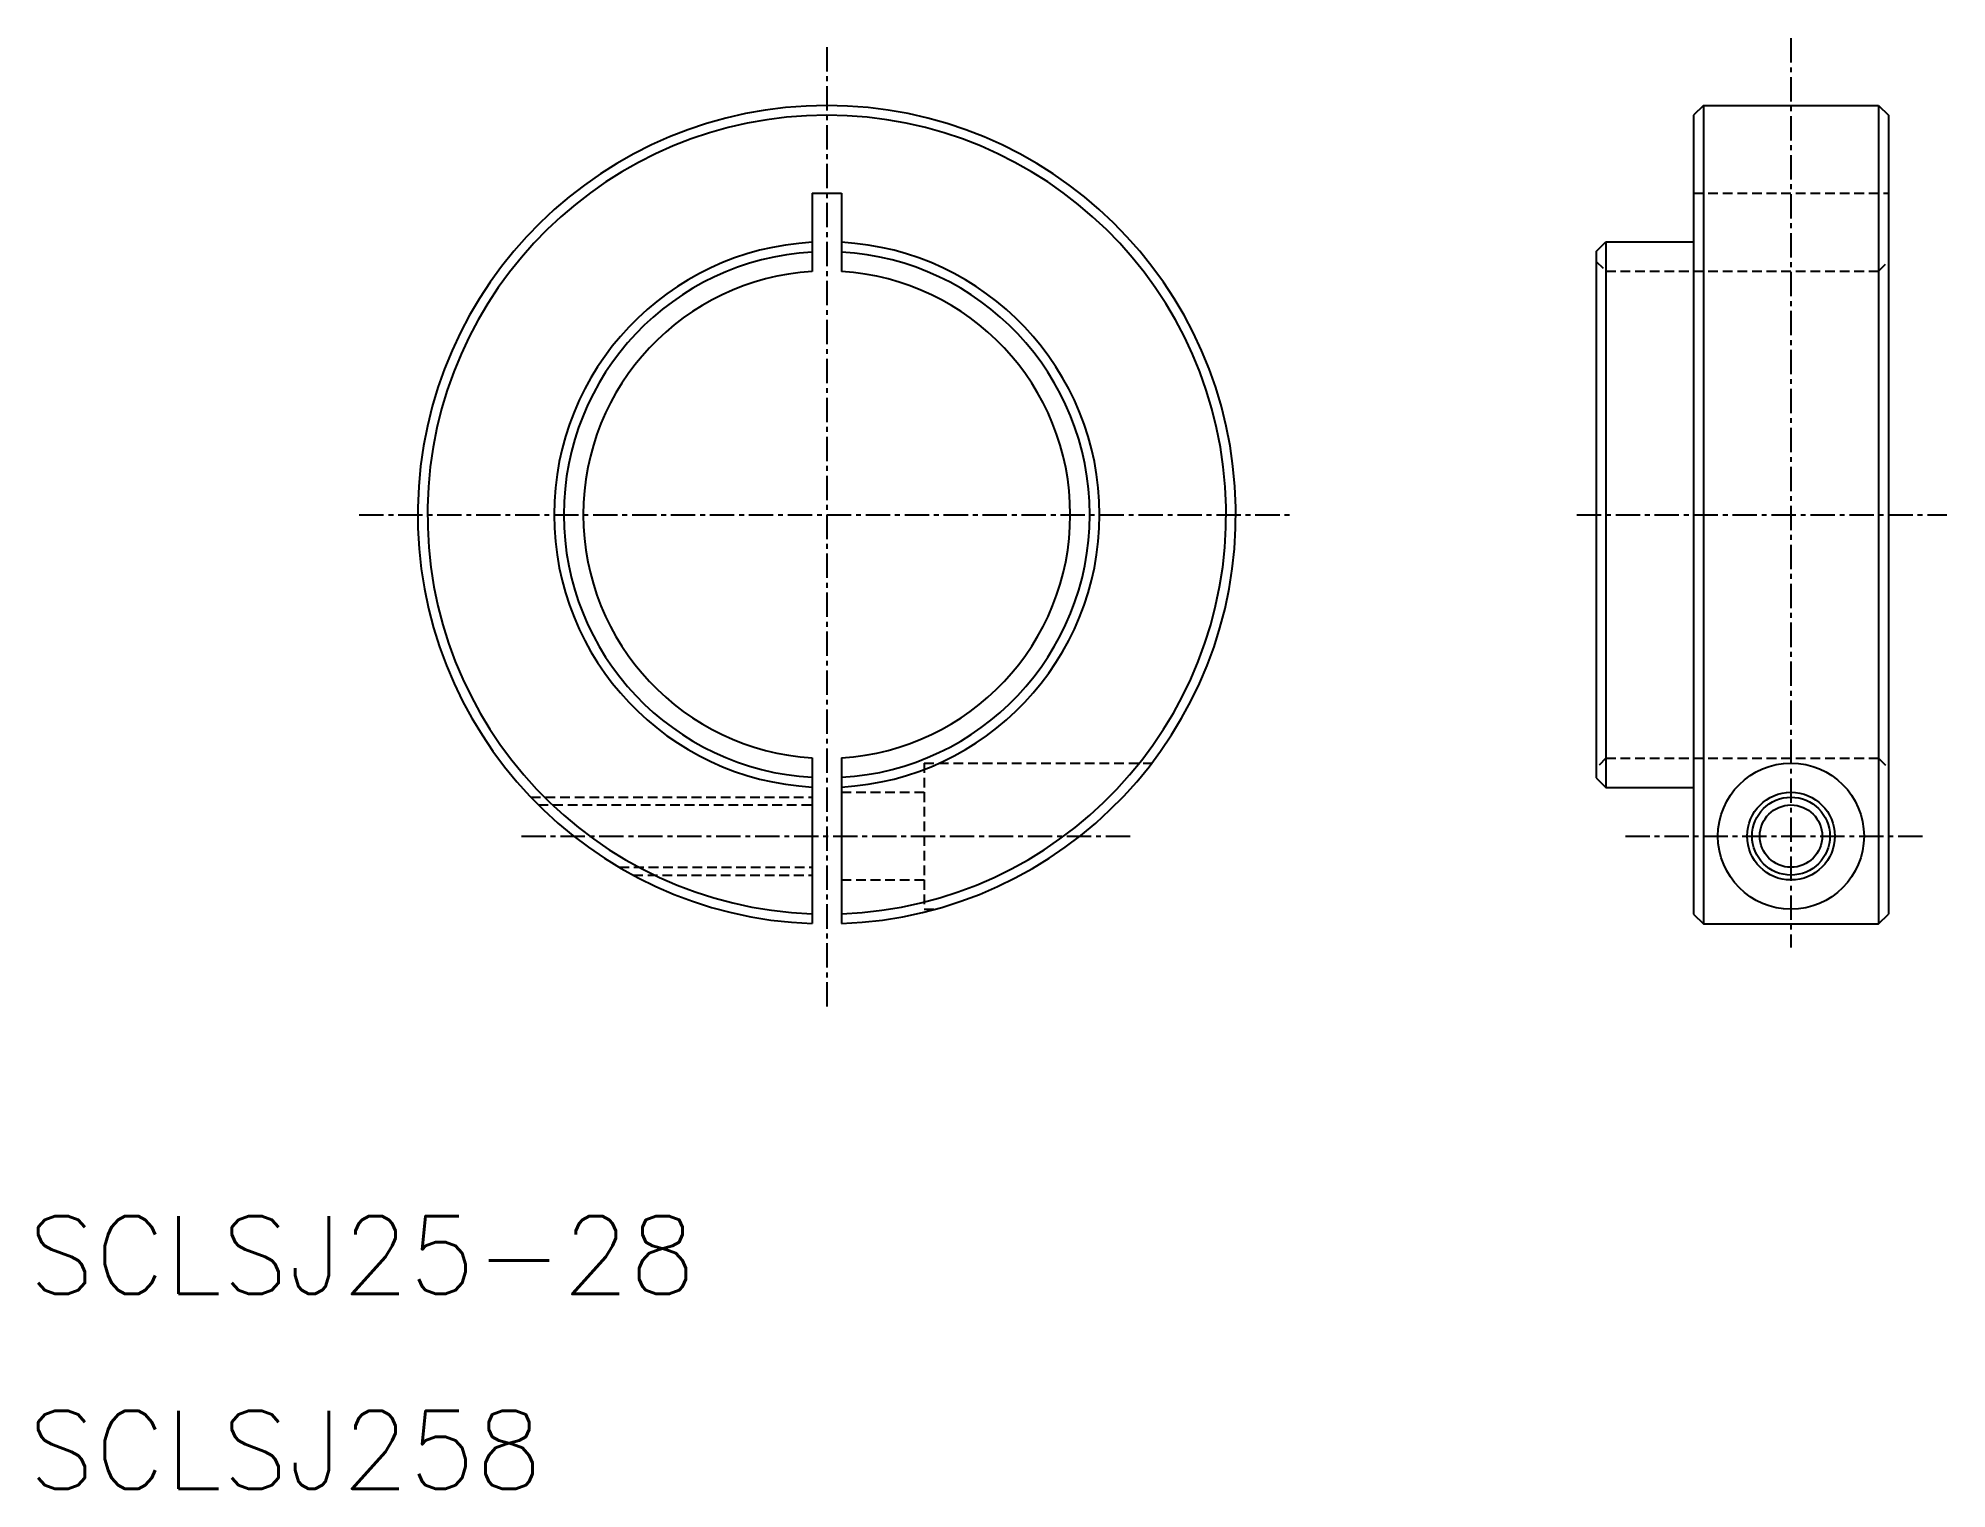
# Model space of a CAD drawing. Extents: x 10.5 to 108.5, y 10 to 84.5.
import ezdxf

# ---------------------------------------------------------------- set-up
doc = ezdxf.new("R2010")
doc.units = 0
doc.linetypes.add('CENTER', pattern=[2, 1.25, -0.25, 0.25, -0.25])
doc.linetypes.add('DASHED', pattern=[0.75, 0.5, -0.25])
doc.layers.get('0').update_dxf_attribs({"linetype": 'CONTINUOUS'})
doc.layers.add('CENTER', color=1, linetype='CENTER')
doc.styles.get("Standard").update_dxf_attribs({"font": 'txt.shx', "bigfont": 'bigfont.shx'})

msp = doc.modelspace()

# ---------------------------------------------------------------- linework, layer by layer
at = {"color": 7, "linetype": 'CONTINUOUS'}
for p, q in [((96, 81), (95.5, 80.5)), ((95.5, 80.5), (95.5, 39.5)), ((96, 81), (105, 81)), ((96, 81), (96, 39)), ((105, 81), (105.5, 80.5)), ((105, 81), (105, 39)), ((105.5, 80.5), (105.5, 39.5)), ((50.25, 76.5), (50.25, 72.477)), ((50.25, 76.5), (51.75, 76.5)), ((51.75, 76.5), (51.75, 72.477)), ((90.5, 73.5), (91, 74)), ((90.5, 73.5), (90.5, 46.5)), ((91, 74), (91, 46)), ((91, 74), (95.5, 74)), ((95.5, 60), (95.5, 60)), ((50.25, 47.523), (50.25, 39.013)), ((51.75, 47.523), (51.75, 39.013)), ((90.5, 46.5), (91, 46)), ((91, 46), (95.5, 46)), ((95.5, 39.5), (96, 39)), ((105, 39), (105.5, 39.5)), ((96, 39), (105, 39))]:
    msp.add_line(p, q, dxfattribs=at)
at = {"color": 3, "linetype": 'DASHED'}
for p, q in [((95.5, 76.5), (105.5, 76.5)), ((90.5, 73), (91, 72.5)), ((105, 72.5), (105.5, 73)), ((91, 72.5), (105, 72.5)), ((56, 47.25), (67.686, 47.25)), ((56, 47.25), (56, 39.75)), ((91, 47.5), (90.5, 47)), ((91, 47.5), (105, 47.5)), ((105, 47.5), (105.5, 47)), ((35.81, 45.5), (50.25, 45.5)), ((36.202, 45.1), (50.25, 45.1)), ((51.75, 45.75), (56, 45.75)), ((40.352, 41.9), (50.25, 41.9)), ((41.063, 41.5), (50.25, 41.5)), ((51.75, 41.25), (56, 41.25)), ((56, 39.75), (56.562, 39.75))]:
    msp.add_line(p, q, dxfattribs=at)
at = {"color": 7, "linetype": 'CONTINUOUS'}
for radius in [3.75, 2.25, 1.6]:
    msp.add_circle((100.5, 43.5), radius, dxfattribs=at)
at = {"color": 3, "linetype": 'CONTINUOUS'}
msp.add_circle((100.5, 43.5), 2, dxfattribs=at)
at = {"color": 7, "linetype": 'CONTINUOUS'}
for radius, start, end in [(21, 272.04671, 267.95329), (20.5, 272.1491, 267.8509), (14, 93.07089, 266.92911), (14, 273.07089, 86.92911), (13.5, 93.18474, 266.81526), (13.5, 273.18474, 86.81526), (12.5, 93.43981, 266.56019), (12.5, 273.43981, 86.56019)]:
    msp.add_arc((51, 60), radius, start, end, dxfattribs=at)
at = {"layer": 'CENTER', "color": 1, "linetype": 'CENTER'}
for p, q in [((100.5, 84.457), (100.5, 37.792)), ((51, 84), (51, 34.5)), ((27, 60), (75, 60)), ((89.5, 60), (108.5, 60)), ((35.322, 43.5), (66.678, 43.5)), ((92, 43.5), (107.5, 43.5))]:
    msp.add_line(p, q, dxfattribs=at)

# ---------------------------------------------------------------- texts
at = {"color": 7, "linetype": 'CONTINUOUS'}
for s, p in [('SCLSJ25-28', (10, 20)), ('SCLSJ258', (10, 10))]:
    msp.add_text(s, height=4, dxfattribs=at).set_placement(p)

doc.saveas('drawing.dxf')
